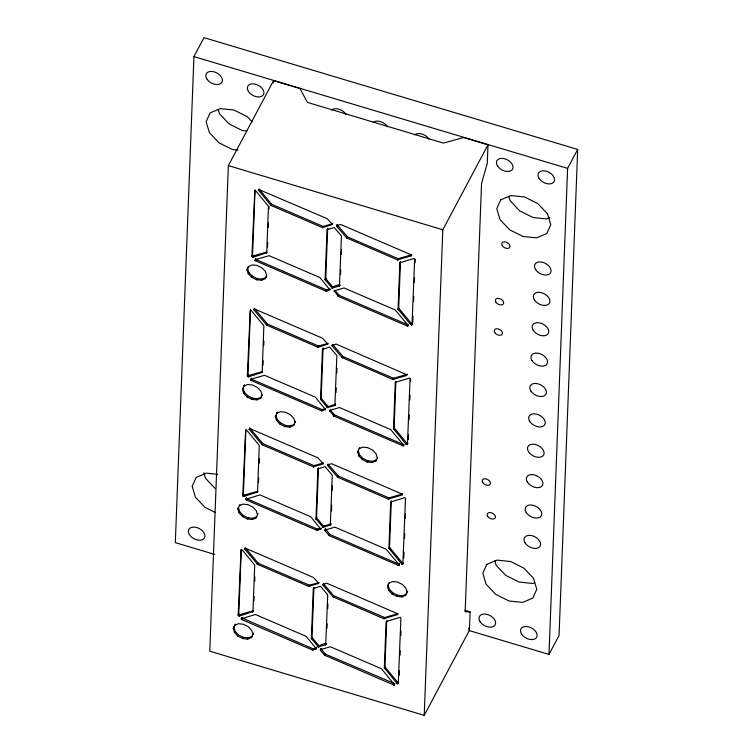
<?xml version="1.0" encoding="UTF-8"?>
<svg xmlns="http://www.w3.org/2000/svg" width="753" height="753" viewBox="0 0 753 753"><rect width="100%" height="100%" fill="white"/><g stroke="black" fill="none" stroke-linecap="round" stroke-linejoin="round"><path stroke-width="1.13" d="M469.081 630.525L548.993 654.432L559.055 635.504L577.683 149.442L204.007 37.65L193.945 56.588L175.317 542.64L214.718 554.424M470.107 611.841L465.147 611.737L481.553 183.563L487.285 163.335L488 144.802L463.669 137.517L443.432 143.089L307.44 102.399L299.901 88.525L273.537 80.637L228.357 165.613L209.758 651.185L424.212 715.35L469.392 630.383L470.107 611.841L464.987 610.307M238.183 615.145L241.073 549.342L242.146 549.784L254.712 565.061L252.97 611.587L239.51 616.01L238.183 615.145L238.814 613.968L241.271 549.718M242.767 495.549L245.647 429.747L246.73 430.179L259.286 445.456L257.554 491.991L244.094 496.406L242.767 495.549L243.398 494.363L245.855 430.114M247.351 375.945L250.231 310.142L251.314 310.575L263.87 325.851L262.138 372.387L248.669 376.801L247.351 375.945L247.982 374.759L250.485 309.351M251.926 256.34L254.815 190.547L255.898 190.98L268.454 206.256L266.722 252.792L253.253 257.206L251.926 256.34L252.556 255.163L255.069 189.747M273.452 82.952L273.537 80.637M253.959 601.148L254.138 596.517M254.712 581.457L254.891 576.826M258.495 482.701L258.674 478.07M259.248 463.02L259.427 458.389M262.985 365.412L263.164 360.781M263.748 345.731L263.917 341.1M267.531 246.975L267.701 242.344M268.284 227.293L268.454 222.662M268.99 208.76L269.075 206.444M311.375 638.375L313.286 588.639L320.458 586.258L327.706 594.776L325.71 644.747L318.415 646.836L311.422 638.591L312.006 637.189L313.916 587.453L313.286 588.639M315.959 518.77L317.87 469.034L325.042 466.653L332.28 475.181L330.294 525.142L322.99 527.232L316.006 518.986L316.589 517.584L318.491 467.848L317.87 469.034M320.543 399.165L322.444 349.43L329.616 347.058L336.864 355.576L334.878 405.538L327.367 407.533L320.58 399.391L321.173 397.989L323.075 348.253M325.127 279.57L327.028 229.834L334.2 227.453L341.448 235.971L339.452 285.942L332.158 288.032L325.164 279.787L325.757 278.384L327.659 228.648M327 628.294L327.179 623.672M327.753 608.631L327.931 604M331.499 511.005L331.715 505.225M332.289 490.184L332.468 485.563M336.036 392.558L336.214 387.936M336.789 372.895L336.968 368.273M340.572 274.12L340.751 269.489M341.325 254.458L341.504 249.827M384.331 667.873L386.11 621.564L400.276 617.272L400.897 618.053L398.281 683.668L396.935 683.366L384.331 667.873L384.962 666.687L386.731 620.378M388.915 548.269L390.685 501.959L404.85 497.667L405.481 498.448L402.864 564.063L401.518 563.771L388.915 548.269L389.546 547.092L391.315 500.773M393.499 428.673L395.269 382.355L409.434 378.072L410.056 378.844L407.448 444.468L406.093 444.166L393.537 428.89L394.13 427.488L395.899 381.178L395.269 382.355M398.073 309.069L399.852 262.759L414.018 258.467L414.639 259.248L412.032 324.863L410.677 324.562L398.121 309.285L398.704 307.883L400.483 261.573L399.852 262.759M399.288 675.225L399.466 670.556M400.05 655.383L400.229 650.714M400.812 635.541L400.991 630.873M403.777 557.964L404.003 552.128M404.54 538.122L404.719 533.453M405.302 518.271L405.481 513.602M408.314 439.526L408.493 434.858M409.077 419.685L409.256 415.016M409.839 399.843L410.018 395.174M410.554 381.169L410.639 378.834M412.813 322.265L413.03 316.429M413.613 301.247L413.792 296.578M414.329 282.573L414.508 277.904M415.091 262.731L415.223 259.23M424.212 715.35L442.82 229.769L488 144.802M548.993 654.432L567.611 168.38L577.683 149.442M253.714 309.483L254.683 309.05L322.613 338.276L327.931 344.14L317.907 347.199L266.778 325.192L253.874 309.794L254.345 308.297L267.409 324.006L318.528 346.013L328.261 343.293M249.13 429.078L250.1 428.645L318.03 457.88L323.263 463.952L313.323 466.794L262.195 444.797L249.29 429.389L249.761 427.892M324.844 530.357L325.522 528.879L329.946 534.498L398.789 564.119C400.144 563.799 399.052 565.861 398.158 565.305L329.315 535.684L325.014 530.696L325.776 528.7M320.317 649.67L330.341 646.752L381.479 668.758L394.516 684.759L393.574 684.901L324.741 655.279L320.43 650.3L320.947 648.484M255.691 258.627L256.255 259.644L326.689 289.952L330.388 289.086M245.817 499.258L259.954 494.89L310.678 516.718L320.891 529.152L316.9 530.338L246.466 500.03L245.817 499.258L246.523 497.837L246.127 498.863M241.233 618.862L255.371 614.495L306.094 636.323L316.316 648.757L312.316 649.933L241.882 619.634L241.233 618.862L241.864 617.676M241.544 618.467L241.939 617.432M336.506 225.759L340.61 224.45L410.95 254.721L411.524 255.738L397.471 259.86L346.804 238.023L336.695 226.258L337.137 224.573M247.022 269.668L248.471 266.468L252.161 264.915L257.102 265.423L261.969 267.852L265.461 271.551L266.637 275.532L265.188 278.723L261.498 280.276L256.557 279.777L251.69 277.349L248.198 273.65L247.022 269.668L248.622 266.355M265.188 278.723L266.778 275.41M242.438 389.263L244.518 384.887L243.887 386.073L247.586 384.519L252.519 385.028L257.394 387.456L260.877 391.155L262.053 395.137L260.604 398.328L256.914 399.881L251.973 399.372L247.106 396.944L243.614 393.245L242.438 389.263L243.068 388.077L244.245 392.059L247.737 395.767L252.603 398.196L257.545 398.695L261.235 397.142L262.204 395.014M275.353 416.484L277.433 412.107L276.812 413.293L280.502 411.74L285.443 412.249L290.31 414.677L293.792 418.376L294.969 422.358L295.6 421.172L293.519 425.549L289.83 427.102L284.888 426.603L280.022 424.174L276.53 420.466L275.353 416.484L275.984 415.308L277.16 419.289L280.653 422.988L285.519 425.417L290.46 425.925L294.15 424.372L293.519 425.549M237.854 508.868L238.485 507.682L239.661 511.664L243.153 515.363L248.019 517.791L252.961 518.299L256.651 516.746L256.02 517.932L252.33 519.485L247.389 518.977L242.522 516.549L239.03 512.849L237.854 508.868L239.943 504.491M256.02 517.932L258.1 513.555M233.279 628.463L234.729 625.272L238.419 623.719L243.36 624.228L248.226 626.656L251.718 630.355L252.895 634.337L253.526 633.151L251.436 637.527L247.746 639.081L242.805 638.582L237.939 636.153L234.456 632.445L233.279 628.463L235.36 624.086M357.656 451.904L358.287 450.718L359.463 454.699L362.955 458.408L367.822 460.836L372.763 461.335L376.453 459.782L375.822 460.968L372.133 462.521L367.191 462.013L362.325 459.584L358.833 455.885L357.656 451.904L359.256 448.59M375.822 460.968L377.422 457.655M407.674 590.973L405.594 595.35L401.904 596.903L396.963 596.395L392.097 593.966L388.604 590.267L387.428 586.286L389.028 582.973M405.594 595.35L407.044 592.159L405.867 588.178L402.384 584.479L397.518 582.05L392.577 581.542L388.887 583.095M270.882 205.24L258.458 190.189L258.524 189.398L327.197 218.681L332.515 224.535L322.482 227.594L271.362 205.597L270.882 205.24L271.513 204.063L259.088 189.003M271.089 205.437L271.513 204.063M271.362 205.597L271.984 204.411L323.112 226.408L332.835 223.697M252.001 256.632L252.556 255.163M252.227 256.905L252.631 255.446M252.556 257.121L253.187 255.935L267.042 251.973L266.411 253.159M252.923 257.225L253.554 256.048M253.253 257.206L253.883 256.02M255.06 260.35L255.286 259.663L269.113 255.691L319.837 277.518L330.059 289.952L326.058 291.138L255.634 260.83L255.06 260.35L255.691 259.164M248.198 273.65L248.829 272.464L247.652 268.482M255.295 260.623L255.926 259.437M255.634 260.83L256.255 259.644M251.69 277.349L252.321 276.163L248.829 272.464M256.557 279.777L257.187 278.591L262.129 279.099L265.818 277.546M261.498 280.276L262.129 279.099M253.874 309.794L254.505 308.608M266.298 324.844L266.929 323.658M266.515 325.042L267.146 323.856M266.778 325.192L267.409 324.006M322.482 227.594L323.112 226.408M322.839 227.688L323.47 226.502M323.159 227.66L323.79 226.484M247.417 376.236L247.982 374.759M247.643 376.509L248.048 375.05M247.972 376.726L248.603 375.54L262.458 371.577L261.828 372.763M248.339 376.829L248.97 375.643M248.669 376.801L249.299 375.625M327.028 229.834L327.969 228.281M243.614 393.245L244.245 392.059M250.711 380.218L250.711 379.267L264.529 375.286L315.262 397.113L325.475 409.557L321.475 410.733L251.05 380.425L251.107 378.759M251.05 380.425L251.681 379.248L322.105 409.557L325.804 408.691L325.174 409.877M336.544 226.004L337.175 224.818L347.688 236.988L398.092 258.674L411.919 254.702L411.298 255.879M336.695 226.258L337.325 225.072M247.106 396.944L247.737 395.767M251.973 399.372L252.603 398.196M256.914 399.881L257.545 398.695M260.604 398.328L261.235 397.142M346.596 237.835L347.227 236.649M346.804 238.023L347.434 236.837M347.067 238.174L347.688 236.988M325.164 279.787L325.757 278.384M325.305 280.012L325.795 278.601M249.29 429.389L249.921 428.212L262.825 443.611L313.954 465.608L323.677 462.897M326.058 291.138L326.689 289.952M326.416 291.232L327.047 290.046M326.736 291.204L327.367 290.018M331.612 287.655L332.242 286.469L325.927 278.826M331.857 287.872L332.242 286.469M332.158 288.032C332.506 286.14 342.521 283.184 339.452 285.942M332.478 288.098L333.108 286.921M332.76 288.07L333.391 286.893M334.181 291.496L334.812 290.31L339.114 295.298L408.342 325.014L407.712 326.2L338.483 296.475L334.059 290.865L344.083 287.947L395.221 309.954L408.126 325.362L407.712 326.2M339.236 286.084L339.867 284.898M338.003 296.127L338.634 294.95M338.219 296.324L338.85 295.148M338.483 296.475L339.114 295.298M261.715 444.449L262.345 443.263M261.931 444.647L262.562 443.461M262.195 444.797L262.825 443.611M276.53 420.466L277.16 419.289M317.907 347.199L318.528 346.013M318.255 347.293L318.886 346.107M318.575 347.265L319.206 346.079M280.022 424.174L280.653 422.988M242.843 495.832L243.398 494.363M243.059 496.114L243.464 494.646M243.388 496.321L244.019 495.145L257.874 491.172L257.244 492.358M243.756 496.434L244.386 495.248M244.094 496.406L244.725 495.22M322.444 349.43L323.159 348.018M245.902 499.55L246.438 498.072M239.03 512.849L239.661 511.664M284.888 426.603L285.519 425.417M246.127 499.823L246.523 498.364M246.466 500.03L247.097 498.844L317.531 529.152L321.22 528.295L320.59 529.472M331.96 345.608L336.026 344.055L406.94 374.806L406.714 375.483L392.887 379.465L342.229 357.628L332.111 345.853L332.591 344.422L343.114 356.583L393.518 378.279L407.345 374.297M332.111 345.853L332.741 344.676M289.83 427.102L290.46 425.925M242.522 516.549L243.153 515.363M247.389 518.977L248.019 517.791M252.33 519.485L252.961 518.299M342.013 357.44L342.643 356.254M342.229 357.628L342.85 356.442M342.483 357.769L343.114 356.583M320.58 399.391L321.173 397.989M320.722 399.608L321.211 398.205M397.471 259.86L398.092 258.674M397.819 259.954L398.45 258.768M398.139 259.926L398.77 258.74M244.716 548.993L244.574 548.4L245.516 548.25L313.446 577.485L318.773 583.34L308.739 586.399L257.611 564.392L244.716 548.993L245.337 547.808L258.241 563.216L309.37 585.213L319.093 582.502M321.475 410.733L322.105 409.557M321.832 410.827L322.463 409.651M322.152 410.809L322.783 409.623M327.028 407.26L327.659 406.074L321.352 398.431M327.367 407.533L327.659 406.074M327.79 407.693L328.421 406.507L335.509 404.361M328.176 407.674L328.807 406.488M329.598 411.091L330.228 409.914L334.53 414.894L403.363 444.515C404.728 444.195 403.627 446.265 402.742 445.701L333.899 416.08L329.475 410.46L339.509 407.552L390.647 429.558L403.542 444.957L403.476 445.748M334.652 405.679L335.283 404.502M334.878 405.538L335.593 404.126M333.428 415.731L334.05 414.545M333.635 415.929L334.266 414.743M333.899 416.08L334.53 414.894M257.14 564.044L257.761 562.868M257.347 564.242L257.978 563.065M257.611 564.392L258.241 563.216M313.323 466.794L313.954 465.608M313.672 466.888L314.302 465.702M313.992 466.86L314.622 465.683M398.121 309.285L398.704 307.883M398.252 309.511L398.751 308.109M238.259 615.436L238.814 613.968M238.485 615.709L238.889 614.25M238.805 615.926L239.435 614.74L253.29 610.777L252.669 611.963M239.181 616.029L239.802 614.843M239.51 616.01L240.141 614.825M241.318 619.145L241.948 617.968L312.947 648.757L316.637 647.891L316.006 649.077M234.456 632.445L235.087 631.268L233.91 627.287M241.553 619.427L242.174 618.241M241.882 619.634L242.513 618.448M327.376 465.203L331.442 463.65L401.791 493.921L402.356 494.937L388.303 499.06L337.645 477.223L327.527 465.458L328.007 464.027M327.527 465.458L328.157 464.272L338.53 476.188L388.934 497.874L402.761 493.902M237.939 636.153L238.569 634.967L235.087 631.268M252.886 611.822L253.516 610.636M407.317 326.105L407.947 324.92M242.805 638.582L243.435 637.396L248.377 637.904L252.067 636.351L251.436 637.527M410.677 324.562L411.307 323.385L398.883 308.325M410.987 324.835L411.307 323.385M411.383 324.985L412.39 323.818L411.759 325.004M247.746 639.081L248.377 637.904M337.438 477.035L338.059 475.849M337.645 477.223L338.276 476.047M337.899 477.374L338.53 476.188M316.006 518.986L316.589 517.584M316.138 519.212L316.627 517.81M392.887 379.465L393.518 378.279M393.235 379.559L393.866 378.373M393.555 379.531L394.186 378.345M359.736 447.527L359.115 448.713L362.805 447.16L367.746 447.659L372.613 450.096L376.095 453.795L377.272 457.777M316.9 530.338L317.531 529.152M317.248 530.432L317.879 529.246M317.568 530.404L318.199 529.218M358.833 455.885L359.463 454.699M322.444 526.855L323.075 525.669L316.768 518.026M322.689 527.081L323.075 525.669M322.99 527.232L323.621 526.055L330.925 523.956M323.31 527.307L323.941 526.121M323.592 527.279L324.223 526.093M362.325 459.584L362.955 458.408M325.014 530.696L325.644 529.51M330.068 525.283L330.699 524.097M330.294 525.142L331.009 523.73M367.191 462.013L367.822 460.836M328.845 535.336L329.475 534.15M329.052 535.534L329.682 534.348M329.315 535.684L329.946 534.498M372.133 462.521L372.763 461.335M308.739 586.399L309.37 585.213M309.097 586.493L309.718 585.307M309.408 586.465L310.038 585.279M393.537 428.89L394.13 427.488M393.668 429.116L394.167 427.704M322.943 585.053L323.056 584.234L326.858 583.255L397.208 613.526L397.782 614.533L383.719 618.665L333.061 596.828L322.943 585.053L323.423 583.622M402.742 445.701L403.363 444.515M403.137 445.804L403.759 444.618M406.093 444.166L406.724 442.98L394.299 427.93M406.413 444.43L406.724 442.98M406.799 444.59L407.806 443.423L407.175 444.599M332.854 596.64L333.485 595.454L323.574 583.876M333.061 596.828L333.485 595.454M333.315 596.969L333.946 595.792L384.708 617.573L398.177 613.497M311.422 638.591L312.006 637.189M311.554 638.817L312.053 637.405M388.303 499.06L388.934 497.874M388.661 499.154L389.282 497.968M388.972 499.126L389.602 497.949M312.316 649.933L312.947 648.757M312.664 650.027L313.295 648.851M312.984 650.008L313.615 648.822M316.138 648.267L316.768 647.081M317.86 646.46L318.491 645.274L312.184 637.631M318.105 646.676L318.491 645.274M318.415 646.836C318.933 644.926 329.089 641.631 325.71 644.747M318.726 646.902L319.357 645.726M319.008 646.874L319.639 645.688M320.27 649.961L320.891 648.775L325.362 654.103L394.939 683.762L394.308 684.948M320.43 650.3L321.06 649.114M325.484 644.888L326.115 643.702M324.261 654.931L324.891 653.745M324.477 655.129L325.098 653.952M324.741 655.279L325.362 654.103M388.953 548.495L389.546 547.092M389.094 548.711L389.583 547.309M398.158 565.305L398.789 564.119M387.428 586.286L388.059 585.109L389.235 589.091L392.727 592.79L397.593 595.218L402.535 595.717L406.225 594.173M398.892 565.352L399.589 563.376M398.553 565.399L399.184 564.213M401.518 563.771L402.14 562.585L389.715 547.535M401.829 564.035L402.14 562.585M402.215 564.195L403.222 563.018L402.591 564.204M388.604 590.267L389.235 589.091M392.097 593.966L392.727 592.79M383.719 618.665L384.35 617.479M384.077 618.759L384.708 617.573M384.397 618.731L385.018 617.545M396.963 596.395L397.593 595.218M401.904 596.903L402.535 595.717M384.378 668.09L384.962 666.687M384.51 668.316L384.999 666.913M393.574 684.901L394.205 683.724M393.97 685.004L394.6 683.818M396.935 683.366L397.565 682.18L385.141 667.13M397.245 683.63L397.565 682.18M397.64 683.79L398.638 682.623L398.008 683.799M324.891 530.065L334.925 527.156L386.063 549.153L398.958 564.562M549.718 217.636L546.669 218.916L533.077 217.523L519.683 210.84L510.082 200.656L508.783 196.279M239.313 505.668L243.003 504.115L247.944 504.623L252.81 507.051L256.293 510.75L257.47 514.732M534.734 582.606L532.71 583.462L519.109 582.069L505.715 575.386L496.114 565.202L494.825 560.825M246.975 131.041L242.447 130.57L229.053 123.897L219.452 113.712L218.154 109.326M238.042 150.092L232.376 149.508L218.982 142.825L209.381 132.641L206.143 121.685L210.143 112.894L220.29 108.62L233.891 110.013L247.285 116.696L252.086 121.788M217.655 474.324L206.331 473.166L196.175 477.44L192.184 486.231L195.413 497.187L205.023 507.371L215.32 512.511M193.945 56.588L567.611 168.38M228.357 165.613L442.82 229.769M252.321 276.163L257.187 278.591M238.569 634.967L243.435 637.396M215.085 488.433L205.484 478.249L203.865 472.78M468.611 628.171L469.392 630.383M331.602 110.06A8.904 5.732 28 0 1 345.985 114.362M373.121 122.475A8.904 5.732 28 0 1 387.503 126.786M414.639 134.9A8.904 5.732 28 0 1 429.022 139.201M500.773 199.846L496.782 208.637L500.02 219.594L509.621 229.778L523.006 236.461L536.607 237.854L546.763 233.581L550.754 224.789L547.516 213.833L537.915 203.649L524.521 196.966L510.929 195.573L500.773 199.846M486.805 564.392L482.814 573.184L486.052 584.14L495.653 594.324L509.047 600.998L522.638 602.391L532.795 598.117L536.785 589.326L533.548 578.379L523.947 568.195L510.553 561.512L496.961 560.119L486.805 564.392M487.652 516.247A4.452 2.871 28 0 0 494.843 518.403A4.452 2.871 28 0 0 491.427 512.765A4.452 2.871 28 0 0 487.652 516.247M494.693 332.459A4.452 2.871 28 0 0 501.884 334.614A4.452 2.871 28 0 0 498.467 328.976A4.452 2.871 28 0 0 494.693 332.459M502.223 245.6A4.452 2.871 28 0 0 509.414 247.756A4.452 2.871 28 0 0 505.997 242.118A4.452 2.871 28 0 0 502.223 245.6M482.654 482.485A4.452 2.871 28 0 0 489.845 484.64A4.452 2.871 28 0 0 486.419 479.012A4.452 2.871 28 0 0 482.654 482.485M495.86 302.085A4.452 2.871 28 0 0 503.051 304.231A4.452 2.871 28 0 0 499.634 298.602A4.452 2.871 28 0 0 495.86 302.085M538.96 178.245A8.904 5.732 28 0 0 553.342 182.546A8.904 5.732 28 0 0 546.499 171.279A8.904 5.732 28 0 0 538.96 178.245M497.441 165.82A8.904 5.732 28 0 0 511.824 170.122A8.904 5.732 28 0 0 504.981 158.855A8.904 5.732 28 0 0 497.441 165.82M189.351 534.545A8.904 5.732 28 0 0 203.734 538.856A8.904 5.732 28 0 0 196.891 527.589A8.904 5.732 28 0 0 189.351 534.545M521.509 633.922A8.904 5.732 28 0 0 535.891 638.224A8.904 5.732 28 0 0 529.048 626.957A8.904 5.732 28 0 0 521.509 633.922M479.99 621.498A8.904 5.732 28 0 0 494.373 625.799A8.904 5.732 28 0 0 487.53 614.533A8.904 5.732 28 0 0 479.99 621.498M206.811 78.867A8.904 5.732 28 0 0 221.194 83.169A8.904 5.732 28 0 0 214.351 71.912A8.904 5.732 28 0 0 206.811 78.867M248.33 91.292A8.904 5.732 28 0 0 262.712 95.593A8.904 5.732 28 0 0 255.869 84.327A8.904 5.732 28 0 0 248.33 91.292M535.468 269.376A8.904 5.732 28 0 0 549.85 273.678A8.904 5.732 28 0 0 543.017 262.411A8.904 5.732 28 0 0 535.468 269.376M534.31 299.76A8.904 5.732 28 0 0 548.692 304.061A8.904 5.732 28 0 0 541.849 292.795A8.904 5.732 28 0 0 534.31 299.76M533.143 330.134A8.904 5.732 28 0 0 547.525 334.436A8.904 5.732 28 0 0 540.682 323.169A8.904 5.732 28 0 0 533.143 330.134M531.976 360.518A8.904 5.732 28 0 0 546.367 364.819A8.904 5.732 28 0 0 539.525 353.552A8.904 5.732 28 0 0 531.976 360.518M530.818 390.892A8.904 5.732 28 0 0 545.2 395.193A8.904 5.732 28 0 0 538.357 383.926A8.904 5.732 28 0 0 530.818 390.892M529.651 421.266A8.904 5.732 28 0 0 544.033 425.577A8.904 5.732 28 0 0 537.19 414.31A8.904 5.732 28 0 0 529.651 421.266M528.493 451.649A8.904 5.732 28 0 0 542.875 455.951A8.904 5.732 28 0 0 536.032 444.684A8.904 5.732 28 0 0 528.493 451.649M527.326 482.024A8.904 5.732 28 0 0 541.708 486.334A8.904 5.732 28 0 0 534.865 475.068A8.904 5.732 28 0 0 527.326 482.024M526.159 512.407A8.904 5.732 28 0 0 540.541 516.709A8.904 5.732 28 0 0 533.698 505.442A8.904 5.732 28 0 0 526.159 512.407M525.001 542.781A8.904 5.732 28 0 0 539.383 547.092A8.904 5.732 28 0 0 532.54 535.825A8.904 5.732 28 0 0 525.001 542.781"/></g></svg>
